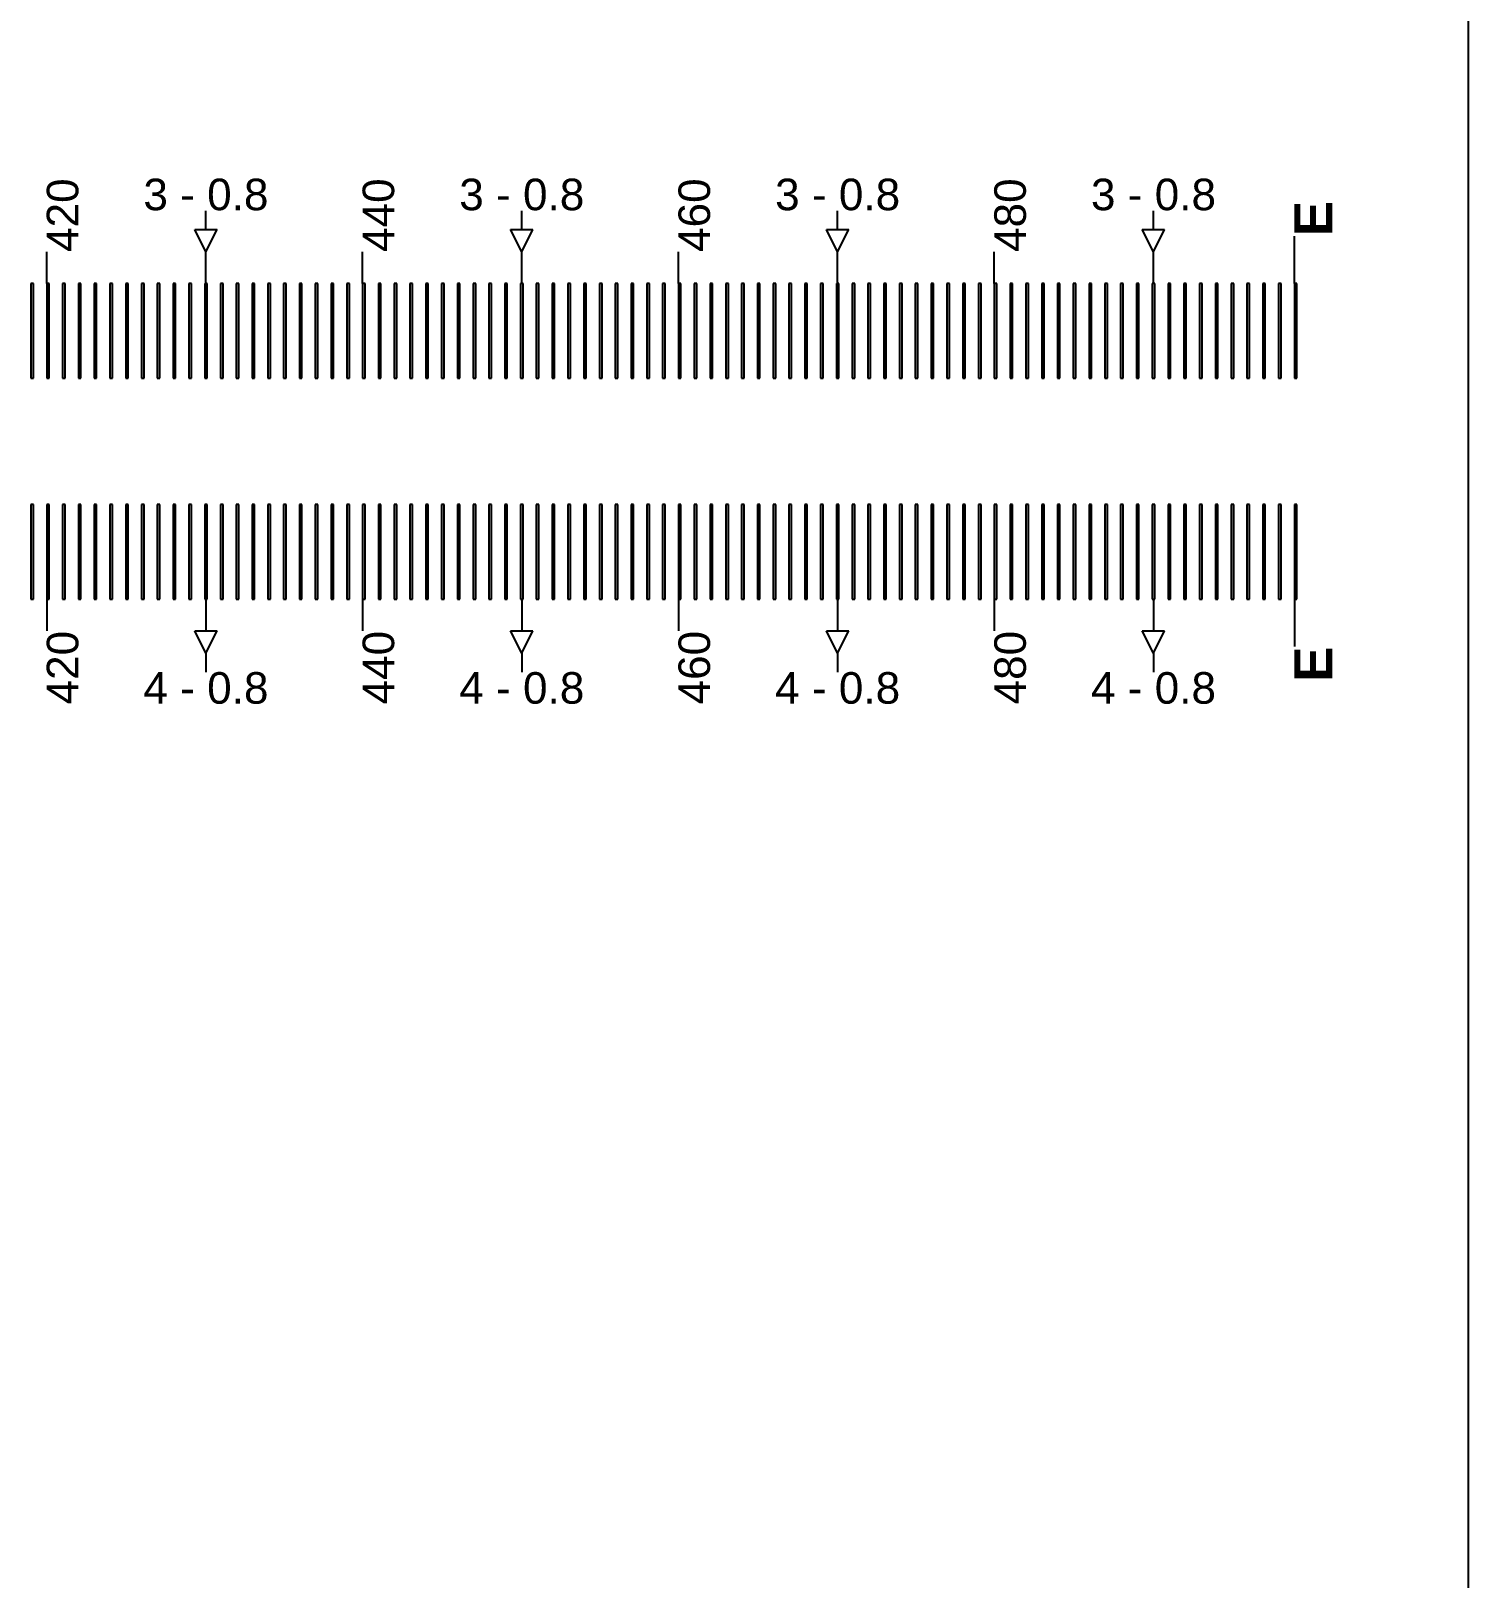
# Model space of a CAD drawing. Extents: x -119394 to 128420, y 74496 to 185496.
# Drawn here: x 9151.8 to 9606.8, y 156685.9 to 157175.9 of the extents above; entities that cross this region are included whole.
import ezdxf

# ---------------------------------------------------------------- set-up
doc = ezdxf.new("R2010")
doc.units = 13
doc.layers.add('CL - Label-1', color=120, linetype='Continuous')
doc.layers.add('CL - Label-2', color=132, linetype='Continuous')
doc.layers.add('CL - Sub-Micro', color=7, linetype='Continuous', true_color=0x47d1ff)
doc.styles.get("Standard").update_dxf_attribs({"font": 'arial.ttf'})

msp = doc.modelspace()

# ---------------------------------------------------------------- linework, layer by layer
for p, q in [((9606.79, 158195.86), (9606.79, 156195.86)), ((9207.19, 157112.94), (9207.19, 157118.94)), ((9307.19, 157112.94), (9307.19, 157118.94)), ((9407.19, 157112.94), (9407.19, 157118.94)), ((9507.19, 157112.94), (9507.19, 157118.94)), ((9551.79, 157095.86), (9551.79, 157110.86)), ((9156.79, 157095.86), (9156.79, 157105.86)), ((9207.19, 157095.86), (9207.19, 157105.86)), ((9256.79, 157095.86), (9256.79, 157105.86)), ((9307.19, 157095.86), (9307.19, 157105.86)), ((9356.79, 157095.86), (9356.79, 157105.86)), ((9407.19, 157095.86), (9407.19, 157105.86)), ((9456.79, 157095.86), (9456.79, 157105.86)), ((9507.19, 157095.86), (9507.19, 157105.86)), ((9156.79, 156995.86), (9156.79, 156985.86)), ((9207.19, 156995.86), (9207.19, 156985.86)), ((9256.79, 156995.86), (9256.79, 156985.86)), ((9307.19, 156995.86), (9307.19, 156985.86)), ((9356.79, 156995.86), (9356.79, 156985.86)), ((9407.19, 156995.86), (9407.19, 156985.86)), ((9456.79, 156995.86), (9456.79, 156985.86)), ((9507.19, 156995.86), (9507.19, 156985.86)), ((9551.79, 156995.86), (9551.79, 156980.86)), ((9207.19, 156978.79), (9207.19, 156972.79)), ((9307.19, 156978.79), (9307.19, 156972.79)), ((9407.19, 156978.79), (9407.19, 156972.79)), ((9507.19, 156978.79), (9507.19, 156972.79))]:
    msp.add_line(p, q)
at = {"layer": 'CL - Label-2'}
for p, q in [((9207.19, 157105.86), (9203.65, 157112.96)), ((9203.65, 157112.96), (9210.72, 157112.96)), ((9207.19, 157105.86), (9210.72, 157112.96)), ((9307.19, 157105.86), (9303.65, 157112.96)), ((9303.65, 157112.96), (9310.72, 157112.96)), ((9307.19, 157105.86), (9310.72, 157112.96)), ((9407.19, 157105.86), (9403.65, 157112.96)), ((9403.65, 157112.96), (9410.72, 157112.96)), ((9407.19, 157105.86), (9410.72, 157112.96)), ((9507.19, 157105.86), (9503.65, 157112.96)), ((9503.65, 157112.96), (9510.72, 157112.96)), ((9507.19, 157105.86), (9510.72, 157112.96)), ((9207.19, 156978.79), (9203.65, 156985.89)), ((9203.65, 156985.89), (9210.72, 156985.89)), ((9207.19, 156978.79), (9210.72, 156985.89)), ((9307.19, 156978.79), (9303.65, 156985.89)), ((9303.65, 156985.89), (9310.72, 156985.89)), ((9307.19, 156978.79), (9310.72, 156985.89)), ((9407.19, 156978.79), (9403.65, 156985.89)), ((9403.65, 156985.89), (9410.72, 156985.89)), ((9407.19, 156978.79), (9410.72, 156985.89)), ((9507.19, 156978.79), (9503.65, 156985.89)), ((9503.65, 156985.89), (9510.72, 156985.89)), ((9507.19, 156978.79), (9510.72, 156985.89))]:
    msp.add_line(p, q, dxfattribs=at)
at = {"layer": 'CL - Sub-Micro'}
for p, q in [((9151.79, 157095.86), (9151.79, 157065.86)), ((9152.59, 157095.86), (9151.79, 157095.86)), ((9152.59, 157065.86), (9152.59, 157095.86)), ((9156.79, 157095.86), (9156.79, 157065.86)), ((9157.59, 157095.86), (9156.79, 157095.86)), ((9157.59, 157065.86), (9157.59, 157095.86)), ((9161.79, 157095.86), (9161.79, 157065.86)), ((9162.59, 157095.86), (9161.79, 157095.86)), ((9162.59, 157065.86), (9162.59, 157095.86)), ((9166.79, 157095.86), (9166.79, 157065.86)), ((9167.59, 157095.86), (9166.79, 157095.86)), ((9167.59, 157065.86), (9167.59, 157095.86)), ((9171.79, 157095.86), (9171.79, 157065.86)), ((9172.59, 157095.86), (9171.79, 157095.86)), ((9172.59, 157065.86), (9172.59, 157095.86)), ((9176.79, 157095.86), (9176.79, 157065.86)), ((9177.59, 157095.86), (9176.79, 157095.86)), ((9177.59, 157065.86), (9177.59, 157095.86)), ((9181.79, 157095.86), (9181.79, 157065.86)), ((9182.59, 157095.86), (9181.79, 157095.86)), ((9182.59, 157065.86), (9182.59, 157095.86)), ((9186.79, 157095.86), (9186.79, 157065.86)), ((9187.59, 157095.86), (9186.79, 157095.86)), ((9187.59, 157065.86), (9187.59, 157095.86)), ((9191.79, 157095.86), (9191.79, 157065.86)), ((9192.59, 157095.86), (9191.79, 157095.86)), ((9192.59, 157065.86), (9192.59, 157095.86)), ((9196.79, 157095.86), (9196.79, 157065.86)), ((9197.59, 157095.86), (9196.79, 157095.86)), ((9197.59, 157065.86), (9197.59, 157095.86)), ((9201.79, 157095.86), (9201.79, 157065.86)), ((9202.59, 157095.86), (9201.79, 157095.86)), ((9202.59, 157065.86), (9202.59, 157095.86)), ((9206.79, 157095.86), (9206.79, 157065.86)), ((9207.59, 157095.86), (9206.79, 157095.86)), ((9207.59, 157065.86), (9207.59, 157095.86)), ((9211.79, 157095.86), (9211.79, 157065.86)), ((9212.59, 157095.86), (9211.79, 157095.86)), ((9212.59, 157065.86), (9212.59, 157095.86)), ((9216.79, 157095.86), (9216.79, 157065.86)), ((9217.59, 157095.86), (9216.79, 157095.86)), ((9217.59, 157065.86), (9217.59, 157095.86)), ((9221.79, 157095.86), (9221.79, 157065.86)), ((9222.59, 157095.86), (9221.79, 157095.86)), ((9222.59, 157065.86), (9222.59, 157095.86)), ((9226.79, 157095.86), (9226.79, 157065.86)), ((9227.59, 157095.86), (9226.79, 157095.86)), ((9227.59, 157065.86), (9227.59, 157095.86)), ((9231.79, 157095.86), (9231.79, 157065.86)), ((9232.59, 157095.86), (9231.79, 157095.86)), ((9232.59, 157065.86), (9232.59, 157095.86)), ((9236.79, 157095.86), (9236.79, 157065.86)), ((9237.59, 157095.86), (9236.79, 157095.86)), ((9237.59, 157065.86), (9237.59, 157095.86)), ((9241.79, 157095.86), (9241.79, 157065.86)), ((9242.59, 157095.86), (9241.79, 157095.86)), ((9242.59, 157065.86), (9242.59, 157095.86)), ((9246.79, 157095.86), (9246.79, 157065.86)), ((9247.59, 157095.86), (9246.79, 157095.86)), ((9247.59, 157065.86), (9247.59, 157095.86)), ((9251.79, 157095.86), (9251.79, 157065.86)), ((9252.59, 157095.86), (9251.79, 157095.86)), ((9252.59, 157065.86), (9252.59, 157095.86)), ((9256.79, 157095.86), (9256.79, 157065.86)), ((9257.59, 157095.86), (9256.79, 157095.86)), ((9257.59, 157065.86), (9257.59, 157095.86)), ((9261.79, 157095.86), (9261.79, 157065.86)), ((9262.59, 157095.86), (9261.79, 157095.86)), ((9262.59, 157065.86), (9262.59, 157095.86)), ((9266.79, 157095.86), (9266.79, 157065.86)), ((9267.59, 157095.86), (9266.79, 157095.86)), ((9267.59, 157065.86), (9267.59, 157095.86)), ((9271.79, 157095.86), (9271.79, 157065.86)), ((9272.59, 157095.86), (9271.79, 157095.86)), ((9272.59, 157065.86), (9272.59, 157095.86)), ((9276.79, 157095.86), (9276.79, 157065.86)), ((9277.59, 157095.86), (9276.79, 157095.86)), ((9277.59, 157065.86), (9277.59, 157095.86)), ((9281.79, 157095.86), (9281.79, 157065.86)), ((9282.59, 157095.86), (9281.79, 157095.86)), ((9282.59, 157065.86), (9282.59, 157095.86)), ((9286.79, 157095.86), (9286.79, 157065.86)), ((9287.59, 157095.86), (9286.79, 157095.86)), ((9287.59, 157065.86), (9287.59, 157095.86)), ((9291.79, 157095.86), (9291.79, 157065.86)), ((9292.59, 157095.86), (9291.79, 157095.86)), ((9292.59, 157065.86), (9292.59, 157095.86)), ((9296.79, 157095.86), (9296.79, 157065.86)), ((9297.59, 157095.86), (9296.79, 157095.86)), ((9297.59, 157065.86), (9297.59, 157095.86)), ((9301.79, 157095.86), (9301.79, 157065.86)), ((9302.59, 157095.86), (9301.79, 157095.86)), ((9302.59, 157065.86), (9302.59, 157095.86)), ((9306.79, 157095.86), (9306.79, 157065.86)), ((9307.59, 157095.86), (9306.79, 157095.86)), ((9307.59, 157065.86), (9307.59, 157095.86)), ((9311.79, 157095.86), (9311.79, 157065.86)), ((9312.59, 157095.86), (9311.79, 157095.86)), ((9312.59, 157065.86), (9312.59, 157095.86)), ((9316.79, 157095.86), (9316.79, 157065.86)), ((9317.59, 157095.86), (9316.79, 157095.86)), ((9317.59, 157065.86), (9317.59, 157095.86)), ((9321.79, 157095.86), (9321.79, 157065.86)), ((9322.59, 157095.86), (9321.79, 157095.86)), ((9322.59, 157065.86), (9322.59, 157095.86)), ((9326.79, 157095.86), (9326.79, 157065.86)), ((9327.59, 157095.86), (9326.79, 157095.86)), ((9327.59, 157065.86), (9327.59, 157095.86)), ((9331.79, 157095.86), (9331.79, 157065.86)), ((9332.59, 157095.86), (9331.79, 157095.86)), ((9332.59, 157065.86), (9332.59, 157095.86)), ((9336.79, 157095.86), (9336.79, 157065.86)), ((9337.59, 157095.86), (9336.79, 157095.86)), ((9337.59, 157065.86), (9337.59, 157095.86)), ((9341.79, 157095.86), (9341.79, 157065.86)), ((9342.59, 157095.86), (9341.79, 157095.86)), ((9342.59, 157065.86), (9342.59, 157095.86)), ((9346.79, 157095.86), (9346.79, 157065.86)), ((9347.59, 157095.86), (9346.79, 157095.86)), ((9347.59, 157065.86), (9347.59, 157095.86)), ((9351.79, 157095.86), (9351.79, 157065.86)), ((9352.59, 157095.86), (9351.79, 157095.86)), ((9352.59, 157065.86), (9352.59, 157095.86)), ((9356.79, 157095.86), (9356.79, 157065.86)), ((9357.59, 157095.86), (9356.79, 157095.86)), ((9357.59, 157065.86), (9357.59, 157095.86)), ((9361.79, 157095.86), (9361.79, 157065.86)), ((9362.59, 157095.86), (9361.79, 157095.86)), ((9362.59, 157065.86), (9362.59, 157095.86)), ((9366.79, 157095.86), (9366.79, 157065.86)), ((9367.59, 157095.86), (9366.79, 157095.86)), ((9367.59, 157065.86), (9367.59, 157095.86)), ((9371.79, 157095.86), (9371.79, 157065.86)), ((9372.59, 157095.86), (9371.79, 157095.86)), ((9372.59, 157065.86), (9372.59, 157095.86)), ((9376.79, 157095.86), (9376.79, 157065.86)), ((9377.59, 157095.86), (9376.79, 157095.86)), ((9377.59, 157065.86), (9377.59, 157095.86)), ((9381.79, 157095.86), (9381.79, 157065.86)), ((9382.59, 157095.86), (9381.79, 157095.86)), ((9382.59, 157065.86), (9382.59, 157095.86)), ((9386.79, 157095.86), (9386.79, 157065.86)), ((9387.59, 157095.86), (9386.79, 157095.86)), ((9387.59, 157065.86), (9387.59, 157095.86)), ((9391.79, 157095.86), (9391.79, 157065.86)), ((9392.59, 157095.86), (9391.79, 157095.86)), ((9392.59, 157065.86), (9392.59, 157095.86)), ((9396.79, 157095.86), (9396.79, 157065.86)), ((9397.59, 157095.86), (9396.79, 157095.86)), ((9397.59, 157065.86), (9397.59, 157095.86)), ((9401.79, 157095.86), (9401.79, 157065.86)), ((9402.59, 157095.86), (9401.79, 157095.86)), ((9402.59, 157065.86), (9402.59, 157095.86)), ((9406.79, 157095.86), (9406.79, 157065.86)), ((9407.59, 157095.86), (9406.79, 157095.86)), ((9407.59, 157065.86), (9407.59, 157095.86)), ((9411.79, 157095.86), (9411.79, 157065.86)), ((9412.59, 157095.86), (9411.79, 157095.86)), ((9412.59, 157065.86), (9412.59, 157095.86)), ((9416.79, 157095.86), (9416.79, 157065.86)), ((9417.59, 157095.86), (9416.79, 157095.86)), ((9417.59, 157065.86), (9417.59, 157095.86)), ((9421.79, 157095.86), (9421.79, 157065.86)), ((9422.59, 157095.86), (9421.79, 157095.86)), ((9422.59, 157065.86), (9422.59, 157095.86)), ((9426.79, 157095.86), (9426.79, 157065.86)), ((9427.59, 157095.86), (9426.79, 157095.86)), ((9427.59, 157065.86), (9427.59, 157095.86)), ((9431.79, 157095.86), (9431.79, 157065.86)), ((9432.59, 157095.86), (9431.79, 157095.86)), ((9432.59, 157065.86), (9432.59, 157095.86)), ((9436.79, 157095.86), (9436.79, 157065.86)), ((9437.59, 157095.86), (9436.79, 157095.86)), ((9437.59, 157065.86), (9437.59, 157095.86)), ((9441.79, 157095.86), (9441.79, 157065.86)), ((9442.59, 157095.86), (9441.79, 157095.86)), ((9442.59, 157065.86), (9442.59, 157095.86)), ((9446.79, 157095.86), (9446.79, 157065.86)), ((9447.59, 157095.86), (9446.79, 157095.86)), ((9447.59, 157065.86), (9447.59, 157095.86)), ((9451.79, 157095.86), (9451.79, 157065.86)), ((9452.59, 157095.86), (9451.79, 157095.86)), ((9452.59, 157065.86), (9452.59, 157095.86)), ((9456.79, 157095.86), (9456.79, 157065.86)), ((9457.59, 157095.86), (9456.79, 157095.86)), ((9457.59, 157065.86), (9457.59, 157095.86)), ((9461.79, 157095.86), (9461.79, 157065.86)), ((9462.59, 157095.86), (9461.79, 157095.86)), ((9462.59, 157065.86), (9462.59, 157095.86)), ((9466.79, 157095.86), (9466.79, 157065.86)), ((9467.59, 157095.86), (9466.79, 157095.86)), ((9467.59, 157065.86), (9467.59, 157095.86)), ((9471.79, 157095.86), (9471.79, 157065.86)), ((9472.59, 157095.86), (9471.79, 157095.86)), ((9472.59, 157065.86), (9472.59, 157095.86)), ((9476.79, 157095.86), (9476.79, 157065.86)), ((9477.59, 157095.86), (9476.79, 157095.86)), ((9477.59, 157065.86), (9477.59, 157095.86)), ((9481.79, 157095.86), (9481.79, 157065.86)), ((9482.59, 157095.86), (9481.79, 157095.86)), ((9482.59, 157065.86), (9482.59, 157095.86)), ((9486.79, 157095.86), (9486.79, 157065.86)), ((9487.59, 157095.86), (9486.79, 157095.86)), ((9487.59, 157065.86), (9487.59, 157095.86)), ((9491.79, 157095.86), (9491.79, 157065.86)), ((9492.59, 157095.86), (9491.79, 157095.86)), ((9492.59, 157065.86), (9492.59, 157095.86)), ((9496.79, 157095.86), (9496.79, 157065.86)), ((9497.59, 157095.86), (9496.79, 157095.86)), ((9497.59, 157065.86), (9497.59, 157095.86)), ((9501.79, 157095.86), (9501.79, 157065.86)), ((9502.59, 157095.86), (9501.79, 157095.86)), ((9502.59, 157065.86), (9502.59, 157095.86)), ((9506.79, 157095.86), (9506.79, 157065.86)), ((9507.59, 157095.86), (9506.79, 157095.86)), ((9507.59, 157065.86), (9507.59, 157095.86)), ((9511.79, 157095.86), (9511.79, 157065.86)), ((9512.59, 157095.86), (9511.79, 157095.86)), ((9512.59, 157065.86), (9512.59, 157095.86)), ((9516.79, 157095.86), (9516.79, 157065.86)), ((9517.59, 157095.86), (9516.79, 157095.86)), ((9517.59, 157065.86), (9517.59, 157095.86)), ((9521.79, 157095.86), (9521.79, 157065.86)), ((9522.59, 157095.86), (9521.79, 157095.86)), ((9522.59, 157065.86), (9522.59, 157095.86)), ((9526.79, 157095.86), (9526.79, 157065.86)), ((9527.59, 157095.86), (9526.79, 157095.86)), ((9527.59, 157065.86), (9527.59, 157095.86)), ((9531.79, 157095.86), (9531.79, 157065.86)), ((9532.59, 157095.86), (9531.79, 157095.86)), ((9532.59, 157065.86), (9532.59, 157095.86)), ((9536.79, 157095.86), (9536.79, 157065.86)), ((9537.59, 157095.86), (9536.79, 157095.86)), ((9537.59, 157065.86), (9537.59, 157095.86)), ((9541.79, 157095.86), (9541.79, 157065.86)), ((9542.59, 157095.86), (9541.79, 157095.86)), ((9542.59, 157065.86), (9542.59, 157095.86)), ((9546.79, 157095.86), (9546.79, 157065.86)), ((9547.59, 157095.86), (9546.79, 157095.86)), ((9547.59, 157065.86), (9547.59, 157095.86)), ((9551.79, 157095.86), (9551.79, 157065.86)), ((9552.59, 157095.86), (9551.79, 157095.86)), ((9552.59, 157065.86), (9552.59, 157095.86)), ((9151.79, 157065.86), (9152.59, 157065.86)), ((9156.79, 157065.86), (9157.59, 157065.86)), ((9161.79, 157065.86), (9162.59, 157065.86)), ((9166.79, 157065.86), (9167.59, 157065.86)), ((9171.79, 157065.86), (9172.59, 157065.86)), ((9176.79, 157065.86), (9177.59, 157065.86)), ((9181.79, 157065.86), (9182.59, 157065.86)), ((9186.79, 157065.86), (9187.59, 157065.86)), ((9191.79, 157065.86), (9192.59, 157065.86)), ((9196.79, 157065.86), (9197.59, 157065.86)), ((9201.79, 157065.86), (9202.59, 157065.86)), ((9206.79, 157065.86), (9207.59, 157065.86)), ((9211.79, 157065.86), (9212.59, 157065.86)), ((9216.79, 157065.86), (9217.59, 157065.86)), ((9221.79, 157065.86), (9222.59, 157065.86)), ((9226.79, 157065.86), (9227.59, 157065.86)), ((9231.79, 157065.86), (9232.59, 157065.86)), ((9236.79, 157065.86), (9237.59, 157065.86)), ((9241.79, 157065.86), (9242.59, 157065.86)), ((9246.79, 157065.86), (9247.59, 157065.86)), ((9251.79, 157065.86), (9252.59, 157065.86)), ((9256.79, 157065.86), (9257.59, 157065.86)), ((9261.79, 157065.86), (9262.59, 157065.86)), ((9266.79, 157065.86), (9267.59, 157065.86)), ((9271.79, 157065.86), (9272.59, 157065.86)), ((9276.79, 157065.86), (9277.59, 157065.86)), ((9281.79, 157065.86), (9282.59, 157065.86)), ((9286.79, 157065.86), (9287.59, 157065.86)), ((9291.79, 157065.86), (9292.59, 157065.86)), ((9296.79, 157065.86), (9297.59, 157065.86)), ((9301.79, 157065.86), (9302.59, 157065.86)), ((9306.79, 157065.86), (9307.59, 157065.86)), ((9311.79, 157065.86), (9312.59, 157065.86)), ((9316.79, 157065.86), (9317.59, 157065.86)), ((9321.79, 157065.86), (9322.59, 157065.86)), ((9326.79, 157065.86), (9327.59, 157065.86)), ((9331.79, 157065.86), (9332.59, 157065.86)), ((9336.79, 157065.86), (9337.59, 157065.86)), ((9341.79, 157065.86), (9342.59, 157065.86)), ((9346.79, 157065.86), (9347.59, 157065.86)), ((9351.79, 157065.86), (9352.59, 157065.86)), ((9356.79, 157065.86), (9357.59, 157065.86)), ((9361.79, 157065.86), (9362.59, 157065.86)), ((9366.79, 157065.86), (9367.59, 157065.86)), ((9371.79, 157065.86), (9372.59, 157065.86)), ((9376.79, 157065.86), (9377.59, 157065.86)), ((9381.79, 157065.86), (9382.59, 157065.86)), ((9386.79, 157065.86), (9387.59, 157065.86)), ((9391.79, 157065.86), (9392.59, 157065.86)), ((9396.79, 157065.86), (9397.59, 157065.86)), ((9401.79, 157065.86), (9402.59, 157065.86)), ((9406.79, 157065.86), (9407.59, 157065.86)), ((9411.79, 157065.86), (9412.59, 157065.86)), ((9416.79, 157065.86), (9417.59, 157065.86)), ((9421.79, 157065.86), (9422.59, 157065.86)), ((9426.79, 157065.86), (9427.59, 157065.86)), ((9431.79, 157065.86), (9432.59, 157065.86)), ((9436.79, 157065.86), (9437.59, 157065.86)), ((9441.79, 157065.86), (9442.59, 157065.86)), ((9446.79, 157065.86), (9447.59, 157065.86)), ((9451.79, 157065.86), (9452.59, 157065.86)), ((9456.79, 157065.86), (9457.59, 157065.86)), ((9461.79, 157065.86), (9462.59, 157065.86)), ((9466.79, 157065.86), (9467.59, 157065.86)), ((9471.79, 157065.86), (9472.59, 157065.86)), ((9476.79, 157065.86), (9477.59, 157065.86)), ((9481.79, 157065.86), (9482.59, 157065.86)), ((9486.79, 157065.86), (9487.59, 157065.86)), ((9491.79, 157065.86), (9492.59, 157065.86)), ((9496.79, 157065.86), (9497.59, 157065.86)), ((9501.79, 157065.86), (9502.59, 157065.86)), ((9506.79, 157065.86), (9507.59, 157065.86)), ((9511.79, 157065.86), (9512.59, 157065.86)), ((9516.79, 157065.86), (9517.59, 157065.86)), ((9521.79, 157065.86), (9522.59, 157065.86)), ((9526.79, 157065.86), (9527.59, 157065.86)), ((9531.79, 157065.86), (9532.59, 157065.86)), ((9536.79, 157065.86), (9537.59, 157065.86)), ((9541.79, 157065.86), (9542.59, 157065.86)), ((9546.79, 157065.86), (9547.59, 157065.86)), ((9551.79, 157065.86), (9552.59, 157065.86)), ((9151.79, 157025.86), (9151.79, 156995.86)), ((9152.59, 157025.86), (9151.79, 157025.86)), ((9152.59, 156995.86), (9152.59, 157025.86)), ((9156.79, 157025.86), (9156.79, 156995.86)), ((9157.59, 157025.86), (9156.79, 157025.86)), ((9157.59, 156995.86), (9157.59, 157025.86)), ((9161.79, 157025.86), (9161.79, 156995.86)), ((9162.59, 157025.86), (9161.79, 157025.86)), ((9162.59, 156995.86), (9162.59, 157025.86)), ((9166.79, 157025.86), (9166.79, 156995.86)), ((9167.59, 157025.86), (9166.79, 157025.86)), ((9167.59, 156995.86), (9167.59, 157025.86)), ((9171.79, 157025.86), (9171.79, 156995.86)), ((9172.59, 157025.86), (9171.79, 157025.86)), ((9172.59, 156995.86), (9172.59, 157025.86)), ((9176.79, 157025.86), (9176.79, 156995.86)), ((9177.59, 157025.86), (9176.79, 157025.86)), ((9177.59, 156995.86), (9177.59, 157025.86)), ((9181.79, 157025.86), (9181.79, 156995.86)), ((9182.59, 157025.86), (9181.79, 157025.86)), ((9182.59, 156995.86), (9182.59, 157025.86)), ((9186.79, 157025.86), (9186.79, 156995.86)), ((9187.59, 157025.86), (9186.79, 157025.86)), ((9187.59, 156995.86), (9187.59, 157025.86)), ((9191.79, 157025.86), (9191.79, 156995.86)), ((9192.59, 157025.86), (9191.79, 157025.86)), ((9192.59, 156995.86), (9192.59, 157025.86)), ((9196.79, 157025.86), (9196.79, 156995.86)), ((9197.59, 157025.86), (9196.79, 157025.86)), ((9197.59, 156995.86), (9197.59, 157025.86)), ((9201.79, 157025.86), (9201.79, 156995.86)), ((9202.59, 157025.86), (9201.79, 157025.86)), ((9202.59, 156995.86), (9202.59, 157025.86)), ((9206.79, 157025.86), (9206.79, 156995.86)), ((9207.59, 157025.86), (9206.79, 157025.86)), ((9207.59, 156995.86), (9207.59, 157025.86)), ((9211.79, 157025.86), (9211.79, 156995.86)), ((9212.59, 157025.86), (9211.79, 157025.86)), ((9212.59, 156995.86), (9212.59, 157025.86)), ((9216.79, 157025.86), (9216.79, 156995.86)), ((9217.59, 157025.86), (9216.79, 157025.86)), ((9217.59, 156995.86), (9217.59, 157025.86)), ((9221.79, 157025.86), (9221.79, 156995.86)), ((9222.59, 157025.86), (9221.79, 157025.86)), ((9222.59, 156995.86), (9222.59, 157025.86)), ((9226.79, 157025.86), (9226.79, 156995.86)), ((9227.59, 157025.86), (9226.79, 157025.86)), ((9227.59, 156995.86), (9227.59, 157025.86)), ((9231.79, 157025.86), (9231.79, 156995.86)), ((9232.59, 157025.86), (9231.79, 157025.86)), ((9232.59, 156995.86), (9232.59, 157025.86)), ((9236.79, 157025.86), (9236.79, 156995.86)), ((9237.59, 157025.86), (9236.79, 157025.86)), ((9237.59, 156995.86), (9237.59, 157025.86)), ((9241.79, 157025.86), (9241.79, 156995.86)), ((9242.59, 157025.86), (9241.79, 157025.86)), ((9242.59, 156995.86), (9242.59, 157025.86)), ((9246.79, 157025.86), (9246.79, 156995.86)), ((9247.59, 157025.86), (9246.79, 157025.86)), ((9247.59, 156995.86), (9247.59, 157025.86)), ((9251.79, 157025.86), (9251.79, 156995.86)), ((9252.59, 157025.86), (9251.79, 157025.86)), ((9252.59, 156995.86), (9252.59, 157025.86)), ((9256.79, 157025.86), (9256.79, 156995.86)), ((9257.59, 157025.86), (9256.79, 157025.86)), ((9257.59, 156995.86), (9257.59, 157025.86)), ((9261.79, 157025.86), (9261.79, 156995.86)), ((9262.59, 157025.86), (9261.79, 157025.86)), ((9262.59, 156995.86), (9262.59, 157025.86)), ((9266.79, 157025.86), (9266.79, 156995.86)), ((9267.59, 157025.86), (9266.79, 157025.86)), ((9267.59, 156995.86), (9267.59, 157025.86)), ((9271.79, 157025.86), (9271.79, 156995.86)), ((9272.59, 157025.86), (9271.79, 157025.86)), ((9272.59, 156995.86), (9272.59, 157025.86)), ((9276.79, 157025.86), (9276.79, 156995.86)), ((9277.59, 157025.86), (9276.79, 157025.86)), ((9277.59, 156995.86), (9277.59, 157025.86)), ((9281.79, 157025.86), (9281.79, 156995.86)), ((9282.59, 157025.86), (9281.79, 157025.86)), ((9282.59, 156995.86), (9282.59, 157025.86)), ((9286.79, 157025.86), (9286.79, 156995.86)), ((9287.59, 157025.86), (9286.79, 157025.86)), ((9287.59, 156995.86), (9287.59, 157025.86)), ((9291.79, 157025.86), (9291.79, 156995.86)), ((9292.59, 157025.86), (9291.79, 157025.86)), ((9292.59, 156995.86), (9292.59, 157025.86)), ((9296.79, 157025.86), (9296.79, 156995.86)), ((9297.59, 157025.86), (9296.79, 157025.86)), ((9297.59, 156995.86), (9297.59, 157025.86)), ((9301.79, 157025.86), (9301.79, 156995.86)), ((9302.59, 157025.86), (9301.79, 157025.86)), ((9302.59, 156995.86), (9302.59, 157025.86)), ((9306.79, 157025.86), (9306.79, 156995.86)), ((9307.59, 157025.86), (9306.79, 157025.86)), ((9307.59, 156995.86), (9307.59, 157025.86)), ((9311.79, 157025.86), (9311.79, 156995.86)), ((9312.59, 157025.86), (9311.79, 157025.86)), ((9312.59, 156995.86), (9312.59, 157025.86)), ((9316.79, 157025.86), (9316.79, 156995.86)), ((9317.59, 157025.86), (9316.79, 157025.86)), ((9317.59, 156995.86), (9317.59, 157025.86)), ((9321.79, 157025.86), (9321.79, 156995.86)), ((9322.59, 157025.86), (9321.79, 157025.86)), ((9322.59, 156995.86), (9322.59, 157025.86)), ((9326.79, 157025.86), (9326.79, 156995.86)), ((9327.59, 157025.86), (9326.79, 157025.86)), ((9327.59, 156995.86), (9327.59, 157025.86)), ((9331.79, 157025.86), (9331.79, 156995.86)), ((9332.59, 157025.86), (9331.79, 157025.86)), ((9332.59, 156995.86), (9332.59, 157025.86)), ((9336.79, 157025.86), (9336.79, 156995.86)), ((9337.59, 157025.86), (9336.79, 157025.86)), ((9337.59, 156995.86), (9337.59, 157025.86)), ((9341.79, 157025.86), (9341.79, 156995.86)), ((9342.59, 157025.86), (9341.79, 157025.86)), ((9342.59, 156995.86), (9342.59, 157025.86)), ((9346.79, 157025.86), (9346.79, 156995.86)), ((9347.59, 157025.86), (9346.79, 157025.86)), ((9347.59, 156995.86), (9347.59, 157025.86)), ((9351.79, 157025.86), (9351.79, 156995.86)), ((9352.59, 157025.86), (9351.79, 157025.86)), ((9352.59, 156995.86), (9352.59, 157025.86)), ((9356.79, 157025.86), (9356.79, 156995.86)), ((9357.59, 157025.86), (9356.79, 157025.86)), ((9357.59, 156995.86), (9357.59, 157025.86)), ((9361.79, 157025.86), (9361.79, 156995.86)), ((9362.59, 157025.86), (9361.79, 157025.86)), ((9362.59, 156995.86), (9362.59, 157025.86)), ((9366.79, 157025.86), (9366.79, 156995.86)), ((9367.59, 157025.86), (9366.79, 157025.86)), ((9367.59, 156995.86), (9367.59, 157025.86)), ((9371.79, 157025.86), (9371.79, 156995.86)), ((9372.59, 157025.86), (9371.79, 157025.86)), ((9372.59, 156995.86), (9372.59, 157025.86)), ((9376.79, 157025.86), (9376.79, 156995.86)), ((9377.59, 157025.86), (9376.79, 157025.86)), ((9377.59, 156995.86), (9377.59, 157025.86)), ((9381.79, 157025.86), (9381.79, 156995.86)), ((9382.59, 157025.86), (9381.79, 157025.86)), ((9382.59, 156995.86), (9382.59, 157025.86)), ((9386.79, 157025.86), (9386.79, 156995.86)), ((9387.59, 157025.86), (9386.79, 157025.86)), ((9387.59, 156995.86), (9387.59, 157025.86)), ((9391.79, 157025.86), (9391.79, 156995.86)), ((9392.59, 157025.86), (9391.79, 157025.86)), ((9392.59, 156995.86), (9392.59, 157025.86)), ((9396.79, 157025.86), (9396.79, 156995.86)), ((9397.59, 157025.86), (9396.79, 157025.86)), ((9397.59, 156995.86), (9397.59, 157025.86)), ((9401.79, 157025.86), (9401.79, 156995.86)), ((9402.59, 157025.86), (9401.79, 157025.86)), ((9402.59, 156995.86), (9402.59, 157025.86)), ((9406.79, 157025.86), (9406.79, 156995.86)), ((9407.59, 157025.86), (9406.79, 157025.86)), ((9407.59, 156995.86), (9407.59, 157025.86)), ((9411.79, 157025.86), (9411.79, 156995.86)), ((9412.59, 157025.86), (9411.79, 157025.86)), ((9412.59, 156995.86), (9412.59, 157025.86)), ((9416.79, 157025.86), (9416.79, 156995.86)), ((9417.59, 157025.86), (9416.79, 157025.86)), ((9417.59, 156995.86), (9417.59, 157025.86)), ((9421.79, 157025.86), (9421.79, 156995.86)), ((9422.59, 157025.86), (9421.79, 157025.86)), ((9422.59, 156995.86), (9422.59, 157025.86)), ((9426.79, 157025.86), (9426.79, 156995.86)), ((9427.59, 157025.86), (9426.79, 157025.86)), ((9427.59, 156995.86), (9427.59, 157025.86)), ((9431.79, 157025.86), (9431.79, 156995.86)), ((9432.59, 157025.86), (9431.79, 157025.86)), ((9432.59, 156995.86), (9432.59, 157025.86)), ((9436.79, 157025.86), (9436.79, 156995.86)), ((9437.59, 157025.86), (9436.79, 157025.86)), ((9437.59, 156995.86), (9437.59, 157025.86)), ((9441.79, 157025.86), (9441.79, 156995.86)), ((9442.59, 157025.86), (9441.79, 157025.86)), ((9442.59, 156995.86), (9442.59, 157025.86)), ((9446.79, 157025.86), (9446.79, 156995.86)), ((9447.59, 157025.86), (9446.79, 157025.86)), ((9447.59, 156995.86), (9447.59, 157025.86)), ((9451.79, 157025.86), (9451.79, 156995.86)), ((9452.59, 157025.86), (9451.79, 157025.86)), ((9452.59, 156995.86), (9452.59, 157025.86)), ((9456.79, 157025.86), (9456.79, 156995.86)), ((9457.59, 157025.86), (9456.79, 157025.86)), ((9457.59, 156995.86), (9457.59, 157025.86)), ((9461.79, 157025.86), (9461.79, 156995.86)), ((9462.59, 157025.86), (9461.79, 157025.86)), ((9462.59, 156995.86), (9462.59, 157025.86)), ((9466.79, 157025.86), (9466.79, 156995.86)), ((9467.59, 157025.86), (9466.79, 157025.86)), ((9467.59, 156995.86), (9467.59, 157025.86)), ((9471.79, 157025.86), (9471.79, 156995.86)), ((9472.59, 157025.86), (9471.79, 157025.86)), ((9472.59, 156995.86), (9472.59, 157025.86)), ((9476.79, 157025.86), (9476.79, 156995.86)), ((9477.59, 157025.86), (9476.79, 157025.86)), ((9477.59, 156995.86), (9477.59, 157025.86)), ((9481.79, 157025.86), (9481.79, 156995.86)), ((9482.59, 157025.86), (9481.79, 157025.86)), ((9482.59, 156995.86), (9482.59, 157025.86)), ((9486.79, 157025.86), (9486.79, 156995.86)), ((9487.59, 157025.86), (9486.79, 157025.86)), ((9487.59, 156995.86), (9487.59, 157025.86)), ((9491.79, 157025.86), (9491.79, 156995.86)), ((9492.59, 157025.86), (9491.79, 157025.86)), ((9492.59, 156995.86), (9492.59, 157025.86)), ((9496.79, 157025.86), (9496.79, 156995.86)), ((9497.59, 157025.86), (9496.79, 157025.86)), ((9497.59, 156995.86), (9497.59, 157025.86)), ((9501.79, 157025.86), (9501.79, 156995.86)), ((9502.59, 157025.86), (9501.79, 157025.86)), ((9502.59, 156995.86), (9502.59, 157025.86)), ((9506.79, 157025.86), (9506.79, 156995.86)), ((9507.59, 157025.86), (9506.79, 157025.86)), ((9507.59, 156995.86), (9507.59, 157025.86)), ((9511.79, 157025.86), (9511.79, 156995.86)), ((9512.59, 157025.86), (9511.79, 157025.86)), ((9512.59, 156995.86), (9512.59, 157025.86)), ((9516.79, 157025.86), (9516.79, 156995.86)), ((9517.59, 157025.86), (9516.79, 157025.86)), ((9517.59, 156995.86), (9517.59, 157025.86)), ((9521.79, 157025.86), (9521.79, 156995.86)), ((9522.59, 157025.86), (9521.79, 157025.86)), ((9522.59, 156995.86), (9522.59, 157025.86)), ((9526.79, 157025.86), (9526.79, 156995.86)), ((9527.59, 157025.86), (9526.79, 157025.86)), ((9527.59, 156995.86), (9527.59, 157025.86)), ((9531.79, 157025.86), (9531.79, 156995.86)), ((9532.59, 157025.86), (9531.79, 157025.86)), ((9532.59, 156995.86), (9532.59, 157025.86)), ((9536.79, 157025.86), (9536.79, 156995.86)), ((9537.59, 157025.86), (9536.79, 157025.86)), ((9537.59, 156995.86), (9537.59, 157025.86)), ((9541.79, 157025.86), (9541.79, 156995.86)), ((9542.59, 157025.86), (9541.79, 157025.86)), ((9542.59, 156995.86), (9542.59, 157025.86)), ((9546.79, 157025.86), (9546.79, 156995.86)), ((9547.59, 157025.86), (9546.79, 157025.86)), ((9547.59, 156995.86), (9547.59, 157025.86)), ((9551.79, 157025.86), (9551.79, 156995.86)), ((9552.59, 157025.86), (9551.79, 157025.86)), ((9552.59, 156995.86), (9552.59, 157025.86)), ((9151.79, 156995.86), (9152.59, 156995.86)), ((9156.79, 156995.86), (9157.59, 156995.86)), ((9161.79, 156995.86), (9162.59, 156995.86)), ((9166.79, 156995.86), (9167.59, 156995.86)), ((9171.79, 156995.86), (9172.59, 156995.86)), ((9176.79, 156995.86), (9177.59, 156995.86)), ((9181.79, 156995.86), (9182.59, 156995.86)), ((9186.79, 156995.86), (9187.59, 156995.86)), ((9191.79, 156995.86), (9192.59, 156995.86)), ((9196.79, 156995.86), (9197.59, 156995.86)), ((9201.79, 156995.86), (9202.59, 156995.86)), ((9206.79, 156995.86), (9207.59, 156995.86)), ((9211.79, 156995.86), (9212.59, 156995.86)), ((9216.79, 156995.86), (9217.59, 156995.86)), ((9221.79, 156995.86), (9222.59, 156995.86)), ((9226.79, 156995.86), (9227.59, 156995.86)), ((9231.79, 156995.86), (9232.59, 156995.86)), ((9236.79, 156995.86), (9237.59, 156995.86)), ((9241.79, 156995.86), (9242.59, 156995.86)), ((9246.79, 156995.86), (9247.59, 156995.86)), ((9251.79, 156995.86), (9252.59, 156995.86)), ((9256.79, 156995.86), (9257.59, 156995.86)), ((9261.79, 156995.86), (9262.59, 156995.86)), ((9266.79, 156995.86), (9267.59, 156995.86)), ((9271.79, 156995.86), (9272.59, 156995.86)), ((9276.79, 156995.86), (9277.59, 156995.86)), ((9281.79, 156995.86), (9282.59, 156995.86)), ((9286.79, 156995.86), (9287.59, 156995.86)), ((9291.79, 156995.86), (9292.59, 156995.86)), ((9296.79, 156995.86), (9297.59, 156995.86)), ((9301.79, 156995.86), (9302.59, 156995.86)), ((9306.79, 156995.86), (9307.59, 156995.86)), ((9311.79, 156995.86), (9312.59, 156995.86)), ((9316.79, 156995.86), (9317.59, 156995.86)), ((9321.79, 156995.86), (9322.59, 156995.86)), ((9326.79, 156995.86), (9327.59, 156995.86)), ((9331.79, 156995.86), (9332.59, 156995.86)), ((9336.79, 156995.86), (9337.59, 156995.86)), ((9341.79, 156995.86), (9342.59, 156995.86)), ((9346.79, 156995.86), (9347.59, 156995.86)), ((9351.79, 156995.86), (9352.59, 156995.86)), ((9356.79, 156995.86), (9357.59, 156995.86)), ((9361.79, 156995.86), (9362.59, 156995.86)), ((9366.79, 156995.86), (9367.59, 156995.86)), ((9371.79, 156995.86), (9372.59, 156995.86)), ((9376.79, 156995.86), (9377.59, 156995.86)), ((9381.79, 156995.86), (9382.59, 156995.86)), ((9386.79, 156995.86), (9387.59, 156995.86)), ((9391.79, 156995.86), (9392.59, 156995.86)), ((9396.79, 156995.86), (9397.59, 156995.86)), ((9401.79, 156995.86), (9402.59, 156995.86)), ((9406.79, 156995.86), (9407.59, 156995.86)), ((9411.79, 156995.86), (9412.59, 156995.86)), ((9416.79, 156995.86), (9417.59, 156995.86)), ((9421.79, 156995.86), (9422.59, 156995.86)), ((9426.79, 156995.86), (9427.59, 156995.86)), ((9431.79, 156995.86), (9432.59, 156995.86)), ((9436.79, 156995.86), (9437.59, 156995.86)), ((9441.79, 156995.86), (9442.59, 156995.86)), ((9446.79, 156995.86), (9447.59, 156995.86)), ((9451.79, 156995.86), (9452.59, 156995.86)), ((9456.79, 156995.86), (9457.59, 156995.86)), ((9461.79, 156995.86), (9462.59, 156995.86)), ((9466.79, 156995.86), (9467.59, 156995.86)), ((9471.79, 156995.86), (9472.59, 156995.86)), ((9476.79, 156995.86), (9477.59, 156995.86)), ((9481.79, 156995.86), (9482.59, 156995.86)), ((9486.79, 156995.86), (9487.59, 156995.86)), ((9491.79, 156995.86), (9492.59, 156995.86)), ((9496.79, 156995.86), (9497.59, 156995.86)), ((9501.79, 156995.86), (9502.59, 156995.86)), ((9506.79, 156995.86), (9507.59, 156995.86)), ((9511.79, 156995.86), (9512.59, 156995.86)), ((9516.79, 156995.86), (9517.59, 156995.86)), ((9521.79, 156995.86), (9522.59, 156995.86)), ((9526.79, 156995.86), (9527.59, 156995.86)), ((9531.79, 156995.86), (9532.59, 156995.86)), ((9536.79, 156995.86), (9537.59, 156995.86)), ((9541.79, 156995.86), (9542.59, 156995.86)), ((9546.79, 156995.86), (9547.59, 156995.86)), ((9551.79, 156995.86), (9552.59, 156995.86))]:
    msp.add_line(p, q, dxfattribs=at)

# ---------------------------------------------------------------- texts
at = {"layer": 'CL - Label-1', "rotation": 90}
for s, width, heights, insert, char_height, attachment_point in [('420', 21.565, [8.55], (9156.79, 157105.86), 10, 1), ('440', 21.565, [8.55], (9256.79, 157105.86), 10, 1), ('460', 21.565, [8.55], (9356.79, 157105.86), 10, 1), ('480', 21.565, [8.55], (9456.79, 157105.86), 10, 1), ('{\\fArial|b1|i0|c0|p34;E}', 33.3178, [8.18], (9551.79, 157110.86), 12, 1), ('420', 21.565, [8.55], (9156.79, 156985.86), 10, 3), ('440', 21.565, [8.55], (9256.79, 156985.86), 10, 3), ('460', 21.565, [8.55], (9356.79, 156985.86), 10, 3), ('480', 21.565, [8.55], (9456.79, 156985.86), 10, 3), ('{\\fArial|b1|i0|c0|p34;E}', 33.3178, [8.18], (9551.79, 156980.86), 12, 3)]:
    msp.add_mtext_dynamic_manual_height_columns(s, width=width, gutter_width=12.5, heights=heights, dxfattribs=dict(at, insert=insert, char_height=char_height, attachment_point=attachment_point))
at = {"layer": 'CL - Label-2', "char_height": 10}
for s, insert, attachment_point in [('3 - 0.8', (9207.19, 157118.94), 8), ('3 - 0.8', (9307.19, 157118.94), 8), ('3 - 0.8', (9407.19, 157118.94), 8), ('3 - 0.8', (9507.19, 157118.94), 8), ('4 - 0.8', (9207.19, 156972.79), 2), ('4 - 0.8', (9307.19, 156972.79), 2), ('4 - 0.8', (9407.19, 156972.79), 2), ('4 - 0.8', (9507.19, 156972.79), 2)]:
    msp.add_mtext_dynamic_manual_height_columns(s, width=52.3045, gutter_width=12.5, heights=[18.11], dxfattribs=dict(at, insert=insert, attachment_point=attachment_point))

doc.saveas('drawing.dxf')
